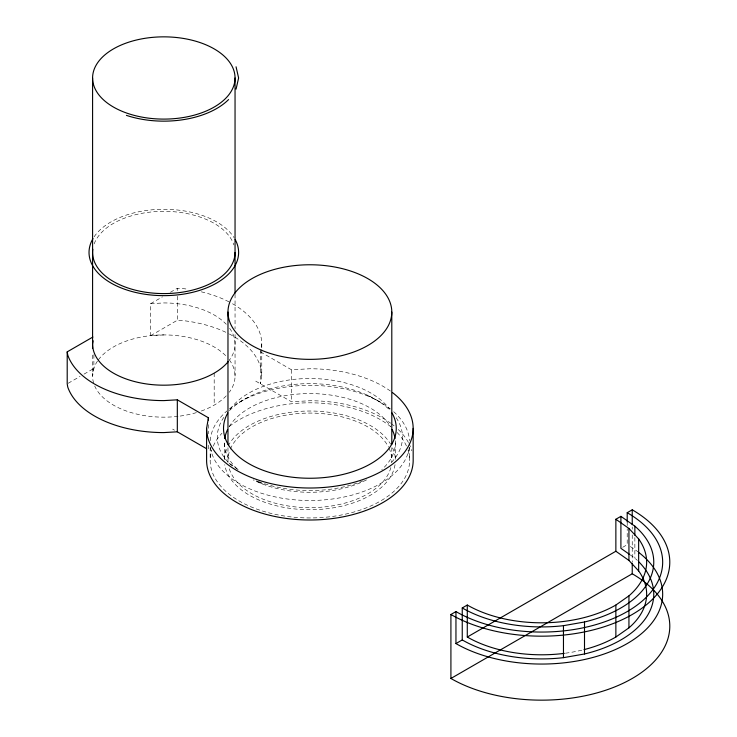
<?xml version="1.0" encoding="UTF-8"?>
<svg xmlns="http://www.w3.org/2000/svg" width="737" height="737" viewBox="0 0 737 737"><rect width="100%" height="100%" fill="white"/><g stroke="black" fill="none" stroke-linecap="round" stroke-linejoin="round"><path stroke-width="0.55" stroke-dasharray="3.69 2.76" d="M93.885 354.727L93.885 368.436L92.586 376.045L92.586 353.023M261.764 349.771L261.764 376.045L260.428 383.839L260.428 351.853L261.764 344.059A97.938 56.546 0 0 0 231.243 303.045M163.817 334.92L150.643 335.667L150.643 303.681L162.508 296.836M170.413 292.267L177.322 288.278L182.923 288.591A97.938 56.546 0 0 1 188.432 289.319M68.2 383.268L80.057 376.423M84.009 374.138L93.885 368.436M150.643 335.667L177.322 320.263L182.923 320.586A97.938 56.546 0 0 1 228.406 333.529M622.701 547.296L627.205 544.707L627.205 528.705M239.368 402.218L249.548 396.552M150.643 303.681L163.817 302.935A71.231 41.125 0 0 1 226.268 324.271M260.428 351.853L291.52 369.799L309.89 368.758A103.281 59.633 0 0 1 390.638 391.209M255.739 381.13L291.52 401.785L309.89 400.744A103.281 59.633 0 0 1 390.638 423.195M256.614 481.095L262.4 483.96L256.458 480.828M367.008 395.032L380.403 402.218M172.633 429.109L174.512 430.196M630.209 554.878L634.861 558.158A112.19 64.773 0 0 1 637.385 560.442M223.864 417.317A92.604 53.46 0 0 0 229.225 463.361L238.41 469.939M229.225 463.361L234.458 467.166M634.861 537.586L634.861 558.158M632.235 526.946L632.235 529.23M632.235 534.942L632.235 562.359M627.205 521.851L627.205 527.563M409.606 447.285L409.606 460.376M395.364 442.928L395.364 459.28M391.798 447.728L391.798 460.376M291.52 369.799L291.52 401.785M261.764 344.059L261.764 348.629M235.048 294.33L235.048 328.859M235.048 334.616L235.048 376.045M227.973 447.728L227.973 460.376M224.407 442.928L224.407 459.28M214.191 373.134L214.191 405.12M210.165 447.285L210.165 460.376M208.414 424.632L208.414 433.771M208.414 445.194L208.414 449.763M177.322 288.278L177.322 290.562M177.322 296.274L177.322 320.263M391.54 423.858A103.281 59.633 0 0 1 394.129 425.875M398.266 429.514A103.281 59.633 0 0 1 408.455 442.55M408.989 443.573A103.281 59.633 0 0 1 411.836 450.823M229.299 359.849A71.231 41.125 0 0 1 229.299 392.231M226.268 395.824A71.231 41.125 0 0 1 199.432 411.661M196.383 412.619A71.231 41.125 0 0 1 178.851 416.239M178.004 416.341A71.231 41.125 0 0 1 94.723 386.031M93.636 383.074A71.231 41.125 0 0 1 97.689 360.762M98.343 359.849A71.231 41.125 0 0 1 160.362 334.967A71.231 41.125 0 0 1 226.268 356.257M229.364 334.027A97.938 56.546 0 0 1 261.764 376.045M408.058 450.243A99.725 57.578 0 0 1 309.89 517.945A99.725 57.578 0 0 1 211.722 450.243M213.26 446.143A99.725 57.578 0 0 1 221.938 433.236M229.364 426.41A99.725 57.578 0 0 1 390.407 426.41M397.05 432.407A99.725 57.578 0 0 1 406.511 446.143M229.631 328.315A71.231 41.125 0 0 1 229.631 359.794M201.302 291.815A97.938 56.546 0 0 1 230.312 302.538M395.041 464.669A85.474 49.351 0 0 1 309.89 509.718A85.474 49.351 0 0 1 224.739 464.669M224.426 459.298A85.474 49.351 0 0 1 227.613 446.981M228.092 446.051A85.474 49.351 0 0 1 308.204 411.034A85.474 49.351 0 0 1 390.638 444.199M392.6 447.921A85.474 49.351 0 0 1 395.345 459.298M390.85 467.571A81.918 47.297 0 0 1 309.89 507.664A81.918 47.297 0 0 1 228.931 467.571M228.046 462.431A81.918 47.297 0 0 1 229.548 451.145M230.312 449.137A81.918 47.297 0 0 1 308.094 413.089A81.918 47.297 0 0 1 388.528 447.138M389.016 448.133A81.918 47.297 0 0 1 391.725 462.431M396.202 417.759A92.604 53.46 0 0 1 389.606 464.31M363.046 480.883A92.604 53.46 0 0 1 256.651 480.856M229.41 410.666A92.604 53.46 0 0 1 310.074 383.645A92.604 53.46 0 0 1 390.555 410.859M395.281 440.781A85.474 49.351 0 0 1 381.794 469.607M366.575 479.861A85.474 49.351 0 0 1 253.196 479.861M237.167 468.861A85.474 49.351 0 0 1 224.49 440.781M229.133 426.751A85.474 49.351 0 0 1 309.89 393.576A85.474 49.351 0 0 1 390.638 426.751M409.302 447.442A99.725 57.578 0 0 1 309.89 500.497A99.725 57.578 0 0 1 210.469 447.442M210.238 440.671A99.725 57.578 0 0 1 226.968 410.942M229.364 408.961A99.725 57.578 0 0 1 390.407 408.961M393.696 411.725A99.725 57.578 0 0 1 409.532 440.671M230.091 409.302A86.367 49.867 0 0 1 309.89 378.523A86.367 49.867 0 0 1 389.68 409.302M94.152 243.901A71.231 41.125 0 0 1 164.756 211.335A71.231 41.125 0 0 1 233.859 244.951M94.115 236.817A74.796 43.179 0 0 1 164.637 209.28A74.796 43.179 0 0 1 234.108 237.701M630.282 546.55A121.089 69.914 0 0 1 637.956 551.81M581.779 650.181A105.069 60.655 0 0 1 564.302 653.36"/><path stroke-width="1.11" d="M93.148 340.798L92.586 344.059A71.231 41.125 0 0 0 148.404 384.207A71.231 41.125 0 0 0 228.378 361.434M413.171 428.381L413.171 460.376A103.281 59.633 0 0 1 309.89 520A103.281 59.633 0 0 1 206.6 460.376L206.6 428.381L208.414 417.778L177.322 399.832L163.817 400.606A97.938 56.546 0 0 1 67.758 355.087L67.205 351.853L92.899 337.021M236.061 89.149L238.613 77.975L236.061 66.8M632.235 524.661L632.235 509.811L627.205 512.712A121.089 69.914 0 0 1 627.205 611.581A121.089 69.914 0 0 1 455.954 611.581L455.954 643.576L462.246 639.937L462.246 607.951L467.286 605.04A105.069 60.655 0 0 0 615.865 605.04L628.937 595.846A105.069 60.655 0 0 0 638.647 538.94L628.937 528.447L615.865 519.263L620.904 516.351L634.861 526.163L634.861 535.302M584.008 649.629A105.069 60.655 0 0 0 615.865 637.026L628.937 627.841A105.069 60.655 0 0 0 638.647 570.926L638.647 538.94M632.235 563.501L632.235 573.782A128.21 74.022 0 0 1 632.235 678.473A128.21 74.022 0 0 1 450.915 678.473L450.915 614.492L455.954 611.581M467.286 605.04L467.286 637.026L615.865 551.248L615.865 519.263M450.915 678.473L632.235 573.782M462.246 607.951A112.19 64.773 0 0 0 563.464 625.676L584.505 621.991A112.19 64.773 0 0 0 634.861 526.163M462.246 639.937A112.19 64.773 0 0 0 563.464 657.662L584.505 653.977A112.19 64.773 0 0 0 638.988 562.009M206.471 448.649L177.322 431.818L163.817 432.591A97.938 56.546 0 0 1 67.758 387.072L67.205 383.839L67.205 351.853M629.278 554.224L620.904 548.337L620.904 516.351M615.865 551.248L628.937 560.442L638.647 570.926M628.937 528.447L628.937 560.442M628.937 595.846L628.937 627.841M627.205 512.712L627.205 521.851M615.865 605.04L615.865 637.026M584.505 621.991L584.505 653.977M563.464 625.676L563.464 657.662M391.798 312.064A81.918 47.297 0 0 1 268.931 353.023A81.918 47.297 0 0 1 268.931 271.105A81.918 47.297 0 0 1 391.798 312.064L391.798 444.282M235.048 77.975A71.231 41.125 0 0 1 128.201 113.59A71.231 41.125 0 0 1 128.201 42.359A71.231 41.125 0 0 1 235.048 77.975L235.048 293.179M227.973 312.064L227.973 444.282M208.414 417.778L208.414 420.062M177.322 399.832L177.322 431.818M92.586 77.975L92.586 348.426M392.416 392.535A103.281 59.633 0 0 1 342.622 484.937A103.281 59.633 0 0 1 206.6 428.381M224.739 438.626A85.474 49.351 0 0 1 227.613 429.533M392.158 429.533A85.474 49.351 0 0 1 395.041 438.626M392.029 412.978A86.367 49.867 0 0 1 309.89 478.249A86.367 49.867 0 0 1 227.751 412.978M228.59 99.569A74.796 43.179 0 0 1 126.423 115.368M235.158 239.488A74.796 43.179 0 0 1 163.006 295.638A74.796 43.179 0 0 1 92.991 238.595M235.048 252.459A71.231 41.125 0 0 1 161.035 293.556A71.231 41.125 0 0 1 92.807 249.244M632.235 509.811A128.21 74.022 0 0 1 632.235 614.492A128.21 74.022 0 0 1 450.915 614.492M564.302 653.36A105.069 60.655 0 0 1 467.286 637.026M638.85 552.501A121.089 69.914 0 0 1 620.665 647.077A121.089 69.914 0 0 1 455.954 643.576"/></g></svg>
